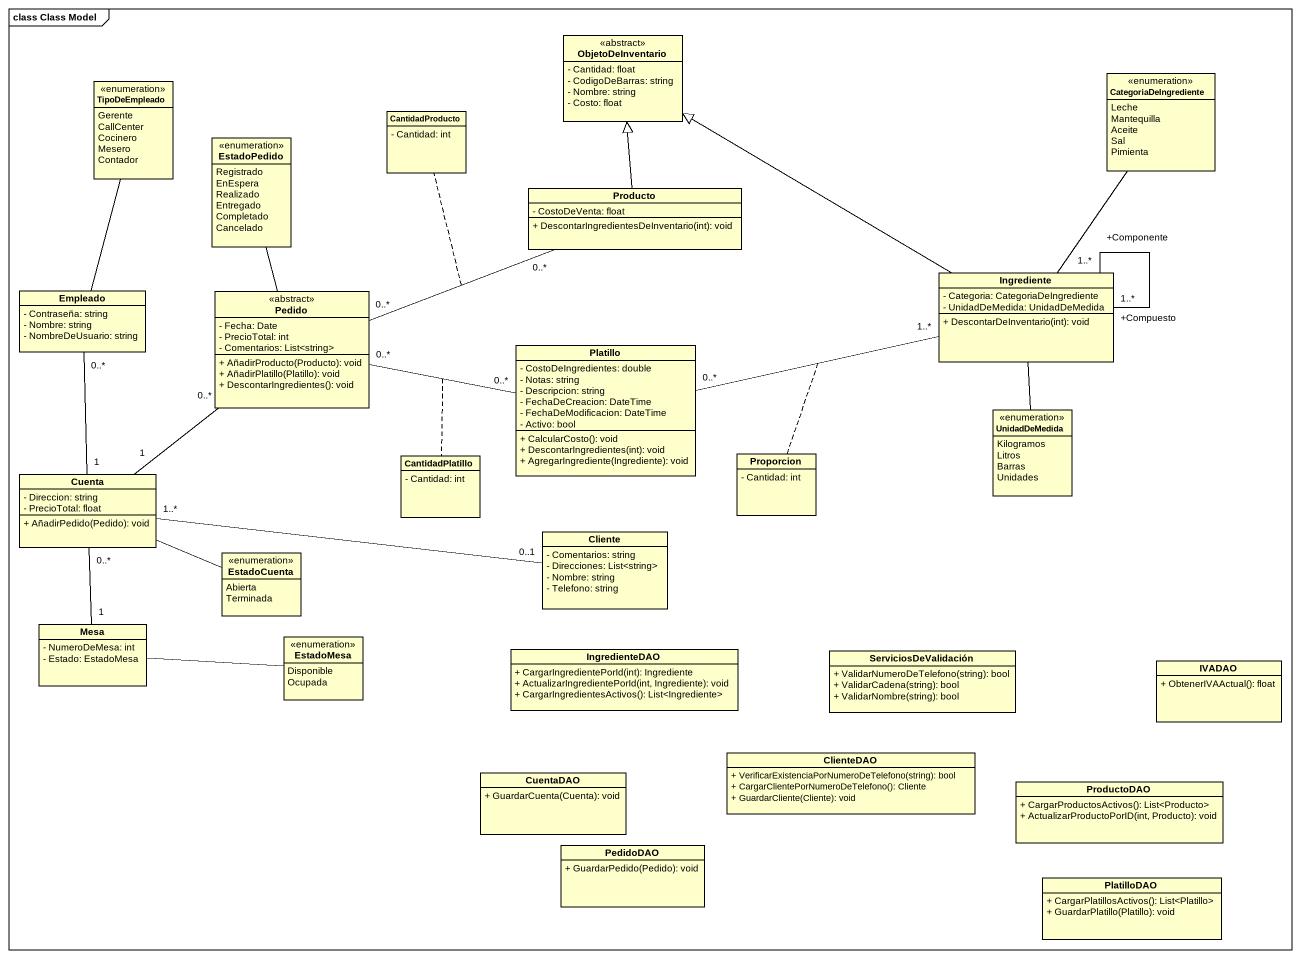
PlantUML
@startuml
mainframe class Class Model
hide circle
hide empty members
skinparam classAttributeIconSize 0
class ObjetoDeInventario <<abstract>> {
  - Cantidad: float
  - CodigoDeBarras: string
  - Nombre: string
  - Costo: float
}
enum TipoDeEmpleado {
  Gerente
  CallCenter
  Cocinero
  Mesero
  Contador
}
enum CategoriaDeIngrediente {
  Leche
  Mantequilla
  Aceite
  Sal
  Pimienta
}
class CantidadProducto {
  - Cantidad: int
}
enum EstadoPedido {
  Registrado
  EnEspera
  Realizado
  Entregado
  Completado
  Cancelado
}
class Producto {
  - CostoDeVenta: float
  + DescontarIngredientesDeInventario(int): void
}
class Empleado {
  - Contraseña: string
  - Nombre: string
  - NombreDeUsuario: string
}
class Pedido <<abstract>> {
  - Fecha: Date
  - PrecioTotal: int
  - Comentarios: List<string>
  + AñadirProducto(Producto): void
  + AñadirPlatillo(Platillo): void
  + DescontarIngredientes(): void
}
class Ingrediente {
  - Categoria: CategoriaDeIngrediente
  - UnidadDeMedida: UnidadDeMedida
  + DescontarDeInventario(int): void
}
class Platillo {
  - CostoDeIngredientes: double
  - Notas: string
  - Descripcion: string
  - FechaDeCreacion: DateTime
  - FechaDeModificacion: DateTime
  - Activo: bool
  + CalcularCosto(): void
  + DescontarIngredientes(int): void
  + AgregarIngrediente(Ingrediente): void
}
enum UnidadDeMedida {
  Kilogramos
  Litros
  Barras
  Unidades
}
class Cuenta {
  - Direccion: string
  - PrecioTotal: float
  + AñadirPedido(Pedido): void
}
class CantidadPlatillo {
  - Cantidad: int
}
class Proporcion {
  - Cantidad: int
}
enum EstadoCuenta {
  Abierta
  Terminada
}
class Cliente {
  - Comentarios: string
  - Direcciones: List<string>
  - Nombre: string
  - Telefono: string
}
class Mesa {
  - NumeroDeMesa: int
  - Estado: EstadoMesa
}
enum EstadoMesa {
  Disponible
  Ocupada
}
class IngredienteDAO {
  + CargarIngredientePorId(int): Ingrediente
  + ActualizarIngredientePorId(int, Ingrediente): void
  + CargarIngredientesActivos(): List<Ingrediente>
}
class ServiciosDeValidación {
  + ValidarNumeroDeTelefono(string): bool
  + ValidarCadena(string): bool
  + ValidarNombre(string): bool
}
class IVADAO {
  + ObtenerIVAActual(): float
}
class ClienteDAO {
  + VerificarExistenciaPorNumeroDeTelefono(string): bool
  + CargarClientePorNumeroDeTelefono(): Cliente
  + GuardarCliente(Cliente): void
}
class CuentaDAO {
  + GuardarCuenta(Cuenta): void
}
class ProductoDAO {
  + CargarProductosActivos(): List<Producto>
  + ActualizarProductoPorID(int, Producto): void
}
class PedidoDAO {
  + GuardarPedido(Pedido): void
}
class PlatilloDAO {
  + CargarPlatillosActivos(): List<Platillo>
  + GuardarPlatillo(Platillo): void
}
TipoDeEmpleado -- Empleado
CategoriaDeIngrediente -- Ingrediente
EstadoPedido -- Pedido
Producto -up-|> ObjetoDeInventario
Empleado "0..*" -- "1" Cuenta
Pedido "0..*" -right- "0..*" Producto
(Pedido, Producto) .. CantidadProducto
Ingrediente -left-|> ObjetoDeInventario
Ingrediente "+Compuesto\n1..*" -- "+Componente\n1..*" Ingrediente
Ingrediente "1..*" -left- "0..*" Platillo
(Ingrediente, Platillo) .. Proporcion
Platillo "0..*" -left- "0..*" Pedido
(Platillo, Pedido) .. CantidadPlatillo
UnidadDeMedida -up- Ingrediente
Cuenta "1" -up- "0..*" Pedido
EstadoCuenta -left- Cuenta
Cliente "0..1" -left- "1..*" Cuenta
Mesa "1" -up- "0..*" Cuenta
EstadoMesa -left- Mesa
@enduml
